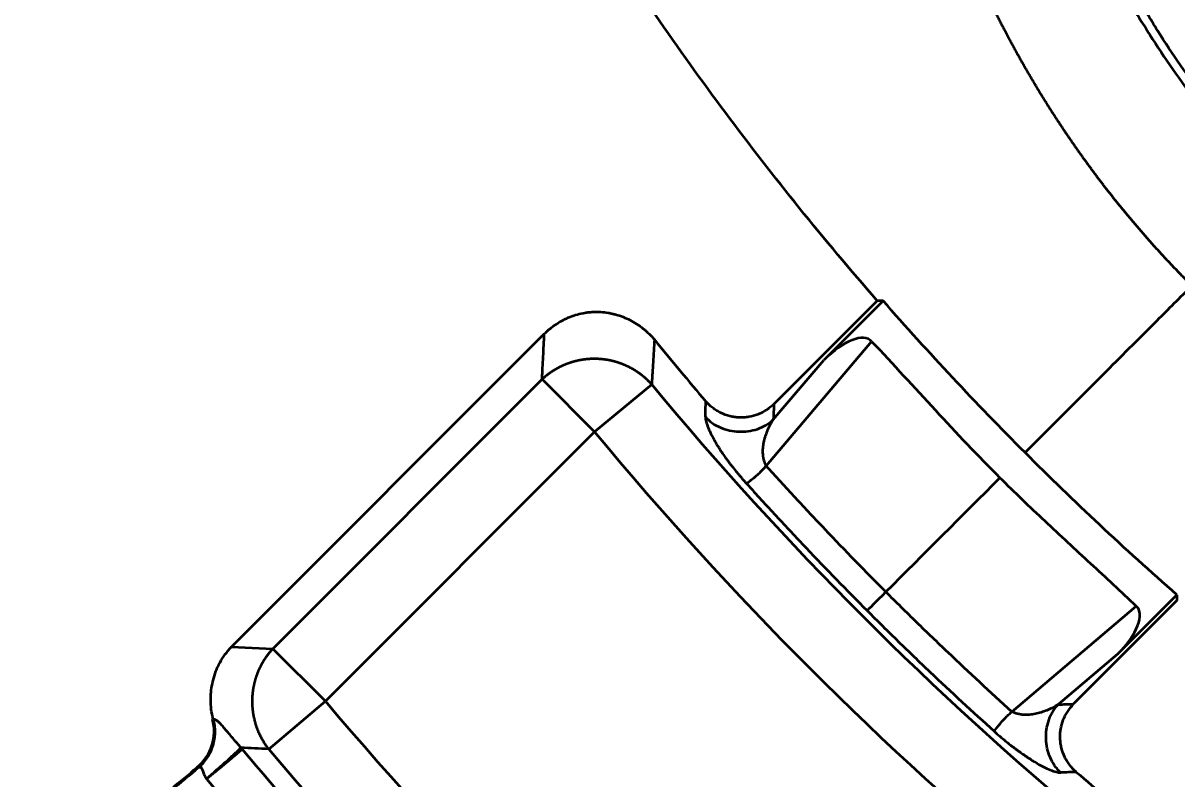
# Model space of a CAD drawing. Header units: millimetres. Extents: x -742 to 742, y -525 to 525.
# Drawn here: x -411.33 to -362.33, y 40.48 to 72.56 of the extents above; entities that cross this region are included whole.
import ezdxf

# ---------------------------------------------------------------- set-up
doc = ezdxf.new("R2010")
doc.units = ezdxf.units.MM
doc.layers.get('0').update_dxf_attribs({"lineweight": 18})
doc.layers.add('尺寸线层', color=3, linetype='Continuous', lineweight=18)
doc.layers.add('粗实线层', color=7, linetype='Continuous', lineweight=35)
doc.styles.add('标准', font='', dxfattribs={"width": 0.667})
doc.styles.get('标准').set_extended_font_data('宋体')
doc.dimstyles.new('标准', dxfattribs={"dimscale": 3, "dimtxt": 3.5, "dimasz": 4, "dimexe": 2, "dimexo": 0, "dimtad": 1, "dimdsep": 46, "dimtxsty": '标准', "dimblk": '_CAXARROW', "dimcen": 0, "dimdle": 6, "dimazin": 2, "dimtfac": 0.707107, "dimtdec": 3, "dimtmove": 2, "dimatfit": 3, "dimfxl": 1, "dimfrac": 2, "dimtolj": 1, "dimarcsym": 1})

# ---------------------------------------------------------------- blocks, each defined once
blk = doc.blocks.new('*X10')
at = {"layer": '尺寸线层', "color": 0, "lineweight": 18}
blk.add_line((-474.916, -11.807), (-474.916, -103.314), dxfattribs=at)
at = {"layer": '尺寸线层', "color": 0, "lineweight": 18, "insert": (-481.954, -93.015), "char_height": 10.5, "width": 41.19614, "attachment_point": 5, "rotation": 90, "line_spacing_factor": 1.15057, "style": '标准'}
blk.add_mtext('\\T1.1;-200', dxfattribs=at)
blk = doc.blocks.new('_CAXARROW')
blk.add_hatch(color=0).paths.add_polyline_path([(0, 0), (-1, 0.125), (-1, -0.125)], flags=0)

msp = doc.modelspace()

# ---------------------------------------------------------------- linework, layer by layer
at = {"layer": '粗实线层'}
for p, q in [((-379.448, 56.388), (-375.062, 60.774)), ((-374.813, 60.773), (-377.334, 58.252)), ((-402.48, 46.083), (-389.197, 59.366)), ((-375.297, 59.043), (-379.776, 53.767)), ((-379.473, 55.732), (-377.334, 58.252)), ((-389.292, 57.437), (-400.723, 46.006)), ((-389.292, 57.437), (-387.063, 55.209)), ((-384.638, 57.22), (-387.063, 55.209)), ((-387.063, 55.209), (-398.495, 43.778)), ((-362.334, 48.046), (-366.72, 43.66)), ((-364.853, 45.777), (-362.334, 48.295)), ((-369.34, 43.331), (-364.062, 47.812)), ((-402.48, 46.083), (-400.723, 46.006)), ((-398.495, 43.778), (-400.723, 46.006)), ((-364.853, 45.777), (-367.376, 43.635)), ((-400.902, 41.744), (-398.495, 43.778)), ((-403.936, 40.975), (-403.862, 40.967))]:
    msp.add_line(p, q, dxfattribs=at)
for radius, start, end in [(141.233, 219.0975, 220.48247), (142.53, 219.66279, 230.3378), (145.681, 219.66279, 230.3378), (161.784, 220.19541, 229.80525), (165.8, 219.94724, 230.05195), (164.936, 220.19541, 229.80525), (141.233, 229.51809, 230.90309), (167.77, 219.94354, 230.05581)]:
    msp.add_arc((-274.916, 148.193), radius, start, end, dxfattribs=at)
for centre, major_axis, ratio, start_param, end_param in [((-376.881, 57.269), (1.541, 1.816), 0.419921, 6.223173, 7.661521), ((-365.836, 46.229), (1.816, 1.541), 0.419948, 4.905676, 6.342707), ((-405.279, 42.5), (2.046, -0.23), 0.971366, 5.531996, 6.658151)]:
    msp.add_ellipse(centre, major_axis=major_axis, ratio=ratio, start_param=start_param, end_param=end_param, dxfattribs=at)
for points, knots in [([(-375.062, 60.774), (-376.188, 62.064), (-378.387, 64.683), (-381.522, 68.726), (-384.497, 72.881), (-387.311, 77.149), (-389.079, 80.07), (-390.365, 82.289), (-390.787, 83.033), (-391.617, 84.532), (-392.024, 85.285), (-393.225, 87.554), (-394.766, 90.61), (-396.188, 93.723), (-396.87, 95.295)], [0, 0, 0, 0, 5.124264, 10.248529, 15.372793, 20.497057, 25.621322, 25.621322, 28.183454, 28.183454, 30.745586, 30.745586, 35.869851, 40.994115, 40.994115, 40.994115, 40.994115]), ([(-339.38, 89.675), (-339.6, 89.858), (-339.822, 90.036), (-340.27, 90.386), (-340.497, 90.558), (-340.953, 90.897), (-341.183, 91.063), (-341.646, 91.39), (-341.88, 91.551), (-342.587, 92.023), (-343.067, 92.325), (-343.798, 92.76), (-344.044, 92.902), (-344.539, 93.179), (-344.789, 93.314), (-345.168, 93.511), (-345.295, 93.576), (-345.55, 93.703), (-345.678, 93.765), (-346.065, 93.948), (-346.324, 94.064), (-346.846, 94.284), (-347.108, 94.387), (-347.638, 94.58), (-348.171, 94.759), (-348.712, 94.911), (-349.257, 95.049), (-349.531, 95.112), (-350.084, 95.222), (-350.363, 95.269), (-350.713, 95.319), (-350.784, 95.329), (-350.924, 95.347), (-350.995, 95.356), (-351.206, 95.38), (-351.347, 95.394), (-352.049, 95.456), (-352.609, 95.476), (-353.444, 95.466), (-353.722, 95.456), (-354.277, 95.424), (-354.553, 95.402), (-355.105, 95.344), (-355.38, 95.309), (-355.792, 95.245), (-355.929, 95.222), (-356.134, 95.185), (-356.203, 95.172), (-356.339, 95.145), (-356.408, 95.131), (-356.748, 95.059), (-357.016, 94.994), (-357.547, 94.85), (-357.808, 94.771), (-358.324, 94.596), (-358.578, 94.5), (-359.078, 94.293), (-359.324, 94.181), (-359.686, 94), (-359.806, 93.937), (-359.984, 93.839), (-360.043, 93.805), (-360.16, 93.738), (-360.218, 93.703), (-360.506, 93.529), (-360.728, 93.382), (-361.157, 93.07), (-361.364, 92.906), (-361.76, 92.559), (-361.949, 92.376), (-362.221, 92.088), (-362.309, 91.99), (-362.417, 91.865), (-362.438, 91.839), (-362.481, 91.789), (-362.544, 91.712), (-362.605, 91.635), (-362.807, 91.375), (-362.957, 91.161), (-363.236, 90.721), (-363.364, 90.495), (-363.598, 90.03), (-363.704, 89.791), (-363.848, 89.424), (-363.893, 89.3), (-363.978, 89.049), (-364.017, 88.923), (-364.128, 88.543), (-364.191, 88.288), (-364.298, 87.773), (-364.342, 87.513), (-364.411, 86.99), (-364.437, 86.726), (-364.47, 86.195), (-364.478, 85.927), (-364.477, 85.59), (-364.477, 85.523), (-364.474, 85.387), (-364.473, 85.32), (-364.467, 85.117), (-364.461, 84.982), (-364.438, 84.578), (-364.416, 84.309), (-364.359, 83.772), (-364.325, 83.505), (-364.245, 82.97), (-364.2, 82.704), (-364.1, 82.171), (-364.045, 81.905), (-363.925, 81.375), (-363.86, 81.11), (-363.722, 80.581), (-363.648, 80.317), (-363.492, 79.79), (-363.409, 79.526), (-363.28, 79.132), (-363.235, 79.001), (-363.145, 78.739), (-363.099, 78.608), (-362.865, 77.956), (-362.665, 77.439), (-362.34, 76.671), (-362.227, 76.416), (-361.995, 75.909), (-361.875, 75.657), (-361.69, 75.28), (-361.627, 75.154), (-361.499, 74.904), (-361.435, 74.779), (-361.238, 74.407), (-361.104, 74.16), (-360.693, 73.427), (-360.406, 72.946), (-359.957, 72.237), (-359.804, 72.002), (-359.493, 71.537), (-359.333, 71.307), (-359.009, 70.85), (-358.844, 70.623), (-358.508, 70.173), (-358.337, 69.95), (-358.078, 69.618), (-357.991, 69.507), (-357.815, 69.287), (-357.727, 69.177), (-357.462, 68.849), (-357.283, 68.631), (-356.919, 68.2), (-356.733, 67.986), (-356.352, 67.565), (-356.156, 67.358), (-355.954, 67.155)], [0, 0, 0, 0, 0.828197, 0.828197, 1.656395, 1.656395, 2.484592, 2.484592, 3.31279, 3.31279, 4.969185, 4.969185, 5.797382, 5.797382, 6.62558, 6.62558, 7.039679, 7.039679, 7.453777, 7.453777, 8.281975, 8.281975, 9.110172, 9.110172, 9.93837, 10.766567, 10.766567, 11.594765, 11.594765, 12.422962, 12.422962, 12.630012, 12.630012, 12.837061, 12.837061, 13.25116, 13.25116, 14.907555, 14.907555, 15.735752, 15.735752, 16.56395, 16.56395, 17.392147, 17.392147, 17.806246, 17.806246, 18.013295, 18.013295, 18.220345, 18.220345, 19.048542, 19.048542, 19.87674, 19.87674, 20.704937, 20.704937, 21.533134, 21.533134, 21.947233, 21.947233, 22.154283, 22.154283, 22.361332, 22.361332, 23.189529, 23.189529, 24.017727, 24.017727, 24.845924, 24.845924, 25.260023, 25.260023, 25.363548, 25.363548, 25.467073, 25.674122, 25.674122, 26.502319, 26.502319, 27.330517, 27.330517, 28.158714, 28.158714, 28.572813, 28.572813, 28.986912, 28.986912, 29.815109, 29.815109, 30.643307, 30.643307, 31.471504, 31.471504, 32.299702, 32.299702, 32.506751, 32.506751, 32.7138, 32.7138, 33.127899, 33.127899, 33.956097, 33.956097, 34.784294, 34.784294, 35.612492, 35.612492, 36.440689, 36.440689, 37.268887, 37.268887, 38.097084, 38.097084, 38.925282, 38.925282, 39.33938, 39.33938, 39.753479, 39.753479, 41.409874, 41.409874, 42.238071, 42.238071, 43.066269, 43.066269, 43.480368, 43.480368, 43.894466, 43.894466, 44.722664, 44.722664, 46.379059, 46.379059, 47.207256, 47.207256, 48.035454, 48.035454, 48.863651, 48.863651, 49.691849, 49.691849, 50.105948, 50.105948, 50.520046, 50.520046, 51.348244, 51.348244, 52.176441, 52.176441, 53.004639, 53.004639, 53.004639, 53.004639]), ([(-361.699, 61.41), (-361.719, 61.43), (-361.759, 61.47), (-361.819, 61.531), (-361.879, 61.591), (-361.939, 61.652), (-361.999, 61.712), (-362.059, 61.773), (-362.119, 61.834), (-362.179, 61.896), (-362.238, 61.957), (-362.298, 62.019), (-362.357, 62.08), (-362.417, 62.142), (-362.476, 62.204), (-362.535, 62.267), (-362.594, 62.329), (-362.653, 62.392), (-362.712, 62.454), (-362.771, 62.517), (-362.83, 62.58), (-362.889, 62.643), (-362.947, 62.707), (-363.006, 62.77), (-363.064, 62.834), (-363.122, 62.898), (-363.181, 62.962), (-363.239, 63.026), (-363.297, 63.09), (-363.355, 63.155), (-363.413, 63.22), (-363.47, 63.284), (-363.528, 63.349), (-363.586, 63.415), (-363.643, 63.48), (-363.7, 63.545), (-363.758, 63.611), (-363.815, 63.677), (-363.872, 63.743), (-363.929, 63.809), (-363.986, 63.875), (-364.043, 63.942), (-364.099, 64.008), (-364.156, 64.075), (-364.213, 64.142), (-364.269, 64.209), (-364.325, 64.276), (-364.382, 64.343), (-364.438, 64.411), (-364.494, 64.479), (-364.55, 64.547), (-364.606, 64.615), (-364.661, 64.683), (-364.717, 64.751), (-364.772, 64.82), (-364.828, 64.888), (-364.883, 64.957), (-364.939, 65.026), (-364.994, 65.095), (-365.049, 65.165), (-365.104, 65.234), (-365.158, 65.304), (-365.213, 65.373), (-365.268, 65.443), (-365.322, 65.513), (-365.377, 65.584), (-365.431, 65.654), (-365.485, 65.725), (-365.539, 65.795), (-365.593, 65.866), (-365.647, 65.937), (-365.701, 66.009), (-365.755, 66.08), (-365.808, 66.151), (-365.862, 66.223), (-365.915, 66.295), (-365.968, 66.367), (-366.021, 66.439), (-366.074, 66.511), (-366.127, 66.584), (-366.18, 66.656), (-366.233, 66.729), (-366.285, 66.802), (-366.338, 66.875), (-366.39, 66.948), (-366.442, 67.022), (-366.495, 67.095), (-366.547, 67.169), (-366.598, 67.243), (-366.65, 67.317), (-366.702, 67.391), (-366.754, 67.465), (-366.805, 67.54), (-366.856, 67.615), (-366.907, 67.689), (-366.959, 67.764), (-367.01, 67.839), (-367.06, 67.915), (-367.111, 67.99), (-367.162, 68.066), (-367.212, 68.142), (-367.263, 68.217), (-367.313, 68.293), (-367.363, 68.37), (-367.413, 68.446), (-367.463, 68.522), (-367.513, 68.599), (-367.563, 68.676), (-367.612, 68.753), (-367.662, 68.83), (-367.711, 68.907), (-367.76, 68.985), (-367.809, 69.062), (-367.858, 69.14), (-367.907, 69.218), (-367.955, 69.296), (-368.004, 69.374), (-368.052, 69.453), (-368.101, 69.531), (-368.149, 69.61), (-368.197, 69.689), (-368.245, 69.768), (-368.293, 69.847), (-368.34, 69.926), (-368.388, 70.006), (-368.435, 70.085), (-368.482, 70.165), (-368.53, 70.245), (-368.577, 70.325), (-368.623, 70.405), (-368.67, 70.485), (-368.717, 70.566), (-368.763, 70.647), (-368.81, 70.727), (-368.856, 70.808), (-368.902, 70.89), (-368.948, 70.971), (-368.994, 71.052), (-369.039, 71.134), (-369.085, 71.216), (-369.13, 71.297), (-369.175, 71.379), (-369.221, 71.462), (-369.266, 71.544), (-369.31, 71.627), (-369.355, 71.709), (-369.4, 71.792), (-369.444, 71.875), (-369.488, 71.958), (-369.532, 72.041), (-369.576, 72.125), (-369.62, 72.208), (-369.664, 72.292), (-369.708, 72.376), (-369.751, 72.46), (-369.794, 72.544), (-369.837, 72.628), (-369.88, 72.713), (-369.923, 72.797), (-369.966, 72.882), (-370.008, 72.967), (-370.051, 73.052), (-370.093, 73.137), (-370.135, 73.223), (-370.177, 73.308), (-370.219, 73.394), (-370.26, 73.48), (-370.302, 73.566), (-370.343, 73.652), (-370.384, 73.738), (-370.425, 73.825), (-370.466, 73.911), (-370.507, 73.998), (-370.548, 74.085), (-370.588, 74.172), (-370.628, 74.259), (-370.668, 74.346), (-370.708, 74.434), (-370.748, 74.521), (-370.788, 74.609), (-370.827, 74.697), (-370.866, 74.785), (-370.905, 74.873), (-370.944, 74.962), (-370.983, 75.05), (-371.022, 75.139), (-371.06, 75.228), (-371.099, 75.317), (-371.137, 75.406), (-371.175, 75.495), (-371.213, 75.585), (-371.25, 75.674), (-371.288, 75.764), (-371.325, 75.854), (-371.362, 75.944), (-371.399, 76.034), (-371.436, 76.124), (-371.473, 76.215), (-371.509, 76.305), (-371.546, 76.396), (-371.582, 76.487), (-371.606, 76.548), (-371.618, 76.578)], [0, 0, 0, 0, 0.083591, 0.167236, 0.250938, 0.334695, 0.418509, 0.50238, 0.586308, 0.670293, 0.754336, 0.838438, 0.922598, 1.006818, 1.091096, 1.175435, 1.259834, 1.344293, 1.428814, 1.513395, 1.598039, 1.682744, 1.767512, 1.852342, 1.937236, 2.022193, 2.107214, 2.192299, 2.277449, 2.362664, 2.447944, 2.53329, 2.618701, 2.704179, 2.789724, 2.875336, 2.961015, 3.046763, 3.132578, 3.218461, 3.304414, 3.390436, 3.476527, 3.562688, 3.648919, 3.735221, 3.821593, 3.908037, 3.994552, 4.081139, 4.167799, 4.254531, 4.341335, 4.428213, 4.515165, 4.60219, 4.68929, 4.776464, 4.863713, 4.951037, 5.038436, 5.125912, 5.213463, 5.301091, 5.388796, 5.476577, 5.564437, 5.652373, 5.740388, 5.828481, 5.916653, 6.004904, 6.093234, 6.181644, 6.270133, 6.358703, 6.447353, 6.536084, 6.624896, 6.713789, 6.802764, 6.891821, 6.980961, 7.070183, 7.159487, 7.248875, 7.338347, 7.427902, 7.517541, 7.607265, 7.697073, 7.786966, 7.876944, 7.967008, 8.057157, 8.147392, 8.237714, 8.328122, 8.418618, 8.5092, 8.59987, 8.690627, 8.781473, 8.872407, 8.963429, 9.05454, 9.14574, 9.237029, 9.328408, 9.419877, 9.511436, 9.603086, 9.694826, 9.786657, 9.878579, 9.970593, 10.062698, 10.154896, 10.247185, 10.339567, 10.432042, 10.52461, 10.61727, 10.710025, 10.802873, 10.895815, 10.988851, 11.081982, 11.175207, 11.268528, 11.361943, 11.455454, 11.549061, 11.642763, 11.736562, 11.830457, 11.924448, 12.018537, 12.112722, 12.207004, 12.301385, 12.395862, 12.490438, 12.585112, 12.679884, 12.774755, 12.869725, 12.964794, 13.059962, 13.155229, 13.250596, 13.346063, 13.44163, 13.537298, 13.633066, 13.728935, 13.824904, 13.920975, 14.017147, 14.113421, 14.209796, 14.306274, 14.402853, 14.499535, 14.596319, 14.693206, 14.790196, 14.887289, 14.984486, 15.081785, 15.179189, 15.276696, 15.374307, 15.472023, 15.569843, 15.667767, 15.765797, 15.863931, 15.96217, 16.060515, 16.158965, 16.25752, 16.356181, 16.454949, 16.553822, 16.652802, 16.751888, 16.85108, 16.95038, 17.049786, 17.1493, 17.24892, 17.348648, 17.448484, 17.548427, 17.648478, 17.748637, 17.848904, 17.94928, 18.049763, 18.150356, 18.251057, 18.251057, 18.251057, 18.251057]), ([(-366.01, 76.67), (-365.762, 76.141), (-365.244, 75.093), (-364.542, 73.81), (-363.949, 72.802), (-363.333, 71.805), (-362.523, 70.583), (-361.484, 69.155), (-360.564, 68.001), (-359.794, 67.099), (-359.2, 66.434), (-358.692, 65.889), (-358.328, 65.513), (-358.118, 65.3), (-358.013, 65.193), (-357.96, 65.14)], [0, 0, 0, 0, 1.766642, 3.533283, 4.416604, 5.299925, 7.066566, 8.833208, 10.59985, 11.48317, 12.366491, 13.249812, 13.691472, 13.912303, 14.133133, 14.133133, 14.133133, 14.133133]), ([(-357.699, 65.41), (-357.753, 65.464), (-357.86, 65.572), (-358.073, 65.788), (-358.439, 66.166), (-358.946, 66.706), (-359.531, 67.358), (-360.282, 68.236), (-361.174, 69.356), (-362.187, 70.756), (-363, 71.986), (-363.619, 72.982), (-364.212, 73.978), (-364.894, 75.207), (-365.406, 76.239), (-365.662, 76.782)], [0, 0, 0, 0, 0.217999, 0.435999, 0.871997, 1.743995, 2.615992, 3.487989, 5.231984, 6.975979, 8.719974, 9.591971, 10.463968, 12.207963, 13.951958, 13.951958, 13.951958, 13.951958]), ([(-361.699, 61.41), (-362.217, 60.892), (-363.139, 59.97), (-364.384, 58.725), (-365.845, 57.264), (-367.522, 55.587), (-368.42, 54.688), (-368.782, 54.327)], [0, 0, 0, 0, 1.526637, 2.847182, 4.167726, 6.808815, 10.01704, 10.01704, 10.01704, 10.01704]), ([(-389.197, 59.366), (-389.118, 59.444), (-389.036, 59.517), (-388.865, 59.656), (-388.777, 59.721), (-388.595, 59.843), (-388.501, 59.9), (-388.379, 59.964), (-388.355, 59.977), (-388.305, 60.002), (-388.28, 60.014), (-388.205, 60.049), (-388.154, 60.071), (-388.001, 60.132), (-387.897, 60.166), (-387.687, 60.224), (-387.58, 60.247), (-387.417, 60.273), (-387.335, 60.283), (-387.253, 60.291), (-387.197, 60.295), (-387.17, 60.297), (-387.031, 60.303), (-386.921, 60.302), (-386.702, 60.29), (-386.593, 60.278), (-386.431, 60.251), (-386.349, 60.235), (-386.268, 60.216), (-386.215, 60.203), (-386.188, 60.196), (-386.054, 60.159), (-385.95, 60.124), (-385.746, 60.044), (-385.646, 59.999), (-385.451, 59.897), (-385.356, 59.842), (-385.171, 59.72), (-385.081, 59.655), (-384.91, 59.517), (-384.828, 59.444), (-384.671, 59.29), (-384.595, 59.21), (-384.523, 59.125)], [0, 0, 0, 0, 0.330076, 0.330076, 0.660152, 0.660152, 0.990228, 0.990228, 1.072747, 1.072747, 1.155266, 1.155266, 1.320304, 1.320304, 1.65038, 1.65038, 1.980456, 1.980456, 2.145494, 2.228013, 2.228013, 2.310532, 2.310532, 2.640608, 2.640608, 2.970684, 2.970684, 3.135722, 3.218241, 3.218241, 3.30076, 3.30076, 3.630836, 3.630836, 3.960912, 3.960912, 4.290988, 4.290988, 4.621064, 4.621064, 4.95114, 4.95114, 5.281216, 5.281216, 5.281216, 5.281216]), ([(-389.292, 57.437), (-389.29, 57.477), (-389.286, 57.558), (-389.278, 57.718), (-389.264, 58), (-389.245, 58.402), (-389.221, 58.884), (-389.205, 59.206), (-389.197, 59.366)], [0, 0, 0, 0, 0.120709, 0.241418, 0.482835, 0.96567, 1.448505, 1.93134, 1.93134, 1.93134, 1.93134]), ([(-384.523, 59.125), (-384.533, 58.966), (-384.553, 58.648), (-384.582, 58.172), (-384.605, 57.775), (-384.621, 57.498), (-384.631, 57.339), (-384.635, 57.26), (-384.638, 57.22)], [0, 0, 0, 0, 0.477079, 0.954158, 1.431237, 1.669777, 1.789047, 1.908316, 1.908316, 1.908316, 1.908316]), ([(-375.297, 59.043), (-374.384, 58.083), (-373.492, 57.105), (-371.693, 55.16), (-370.788, 54.194), (-369.849, 53.26)], [0, 0, 0, 0, 3.972906, 3.972906, 7.945812, 7.945812, 7.945812, 7.945812]), ([(-384.638, 57.22), (-384.644, 57.227), (-384.657, 57.242), (-384.676, 57.263), (-384.695, 57.284), (-384.715, 57.304), (-384.735, 57.325), (-384.754, 57.345), (-384.775, 57.365), (-384.795, 57.385), (-384.815, 57.405), (-384.836, 57.424), (-384.857, 57.444), (-384.878, 57.463), (-384.899, 57.482), (-384.92, 57.501), (-384.942, 57.519), (-384.963, 57.538), (-384.985, 57.556), (-385.007, 57.574), (-385.029, 57.592), (-385.051, 57.609), (-385.074, 57.627), (-385.096, 57.644), (-385.119, 57.661), (-385.142, 57.678), (-385.164, 57.694), (-385.188, 57.711), (-385.211, 57.727), (-385.234, 57.743), (-385.258, 57.758), (-385.281, 57.774), (-385.305, 57.789), (-385.329, 57.804), (-385.353, 57.819), (-385.377, 57.834), (-385.401, 57.849), (-385.425, 57.863), (-385.45, 57.877), (-385.475, 57.891), (-385.499, 57.904), (-385.524, 57.918), (-385.549, 57.931), (-385.574, 57.944), (-385.599, 57.957), (-385.624, 57.969), (-385.65, 57.981), (-385.675, 57.993), (-385.701, 58.005), (-385.726, 58.017), (-385.752, 58.028), (-385.778, 58.039), (-385.804, 58.05), (-385.83, 58.061), (-385.856, 58.072), (-385.882, 58.082), (-385.908, 58.092), (-385.934, 58.102), (-385.961, 58.111), (-385.987, 58.121), (-386.014, 58.13), (-386.04, 58.139), (-386.067, 58.148), (-386.094, 58.156), (-386.121, 58.164), (-386.148, 58.172), (-386.175, 58.18), (-386.202, 58.187), (-386.229, 58.195), (-386.256, 58.202), (-386.283, 58.209), (-386.31, 58.215), (-386.338, 58.222), (-386.365, 58.228), (-386.392, 58.234), (-386.42, 58.239), (-386.447, 58.245), (-386.475, 58.25), (-386.502, 58.255), (-386.53, 58.26), (-386.558, 58.264), (-386.585, 58.268), (-386.613, 58.272), (-386.641, 58.276), (-386.668, 58.28), (-386.696, 58.283), (-386.724, 58.286), (-386.752, 58.289), (-386.78, 58.292), (-386.808, 58.294), (-386.836, 58.296), (-386.864, 58.298), (-386.891, 58.3), (-386.919, 58.301), (-386.947, 58.302), (-386.975, 58.303), (-387.003, 58.304), (-387.031, 58.304), (-387.059, 58.305), (-387.087, 58.305), (-387.115, 58.304), (-387.143, 58.304), (-387.171, 58.303), (-387.199, 58.302), (-387.227, 58.301), (-387.255, 58.3), (-387.283, 58.298), (-387.311, 58.296), (-387.339, 58.294), (-387.367, 58.292), (-387.395, 58.289), (-387.423, 58.286), (-387.451, 58.283), (-387.478, 58.28), (-387.506, 58.276), (-387.534, 58.272), (-387.562, 58.268), (-387.589, 58.264), (-387.617, 58.259), (-387.645, 58.255), (-387.672, 58.25), (-387.7, 58.244), (-387.727, 58.239), (-387.755, 58.233), (-387.782, 58.227), (-387.81, 58.221), (-387.837, 58.215), (-387.864, 58.208), (-387.892, 58.201), (-387.919, 58.194), (-387.946, 58.187), (-387.973, 58.179), (-388, 58.172), (-388.027, 58.164), (-388.054, 58.155), (-388.081, 58.147), (-388.107, 58.138), (-388.134, 58.129), (-388.161, 58.12), (-388.187, 58.11), (-388.213, 58.101), (-388.24, 58.091), (-388.266, 58.081), (-388.292, 58.07), (-388.318, 58.06), (-388.344, 58.049), (-388.37, 58.038), (-388.396, 58.027), (-388.422, 58.015), (-388.448, 58.004), (-388.473, 57.992), (-388.499, 57.979), (-388.524, 57.967), (-388.549, 57.954), (-388.575, 57.942), (-388.6, 57.929), (-388.625, 57.915), (-388.649, 57.902), (-388.674, 57.888), (-388.699, 57.874), (-388.723, 57.86), (-388.748, 57.846), (-388.772, 57.831), (-388.796, 57.816), (-388.82, 57.801), (-388.844, 57.786), (-388.868, 57.771), (-388.891, 57.755), (-388.915, 57.739), (-388.938, 57.723), (-388.961, 57.707), (-388.984, 57.69), (-389.007, 57.673), (-389.03, 57.656), (-389.053, 57.639), (-389.075, 57.622), (-389.098, 57.604), (-389.12, 57.587), (-389.142, 57.569), (-389.164, 57.55), (-389.186, 57.532), (-389.207, 57.513), (-389.229, 57.495), (-389.25, 57.476), (-389.271, 57.457), (-389.285, 57.444), (-389.292, 57.437)], [0, 0, 0, 0, 0.028866, 0.057711, 0.086536, 0.11534, 0.144125, 0.172889, 0.201633, 0.230357, 0.259062, 0.287748, 0.316413, 0.34506, 0.373688, 0.402297, 0.430887, 0.459459, 0.488012, 0.516548, 0.545065, 0.573564, 0.602046, 0.63051, 0.658957, 0.687387, 0.7158, 0.744196, 0.772576, 0.80094, 0.829287, 0.857619, 0.885935, 0.914235, 0.94252, 0.97079, 0.999045, 1.027286, 1.055512, 1.083724, 1.111922, 1.140106, 1.168277, 1.196434, 1.224579, 1.25271, 1.280829, 1.308935, 1.33703, 1.365112, 1.393183, 1.421243, 1.449291, 1.477329, 1.505355, 1.533372, 1.561378, 1.589374, 1.61736, 1.645338, 1.673305, 1.701265, 1.729215, 1.757157, 1.785091, 1.813017, 1.840935, 1.868846, 1.89675, 1.924647, 1.952538, 1.980422, 2.0083, 2.036173, 2.06404, 2.091902, 2.119759, 2.147611, 2.175459, 2.203302, 2.231142, 2.258978, 2.286811, 2.314641, 2.342468, 2.370293, 2.398115, 2.425936, 2.453755, 2.481572, 2.509389, 2.537204, 2.565019, 2.592834, 2.620649, 2.648463, 2.676279, 2.704095, 2.731913, 2.759732, 2.787552, 2.815375, 2.843199, 2.871027, 2.898856, 2.926689, 2.954526, 2.982366, 3.010209, 3.038057, 3.065909, 3.093766, 3.121628, 3.149495, 3.177368, 3.205246, 3.233131, 3.261021, 3.288918, 3.316822, 3.344734, 3.372652, 3.400578, 3.428512, 3.456454, 3.484405, 3.512364, 3.540332, 3.568309, 3.596296, 3.624292, 3.652298, 3.680315, 3.708341, 3.736379, 3.764427, 3.792487, 3.820558, 3.848641, 3.876735, 3.904842, 3.932961, 3.961092, 3.989237, 4.017394, 4.045565, 4.07375, 4.101948, 4.13016, 4.158386, 4.186627, 4.214882, 4.243152, 4.271438, 4.299738, 4.328054, 4.356386, 4.384734, 4.413097, 4.441477, 4.469874, 4.498287, 4.526717, 4.555164, 4.583629, 4.612111, 4.64061, 4.669128, 4.697663, 4.726217, 4.754789, 4.783379, 4.811988, 4.840616, 4.869263, 4.897929, 4.926615, 4.95532, 4.984045, 5.012789, 5.041553, 5.070338, 5.099143, 5.127968, 5.156813, 5.185679, 5.185679, 5.185679, 5.185679]), ([(-379.448, 56.388), (-379.546, 56.293), (-379.651, 56.209), (-379.82, 56.098), (-379.878, 56.064), (-379.953, 56.024), (-379.968, 56.017), (-379.999, 56.002), (-380.014, 55.994), (-380.061, 55.973), (-380.092, 55.96), (-380.249, 55.898), (-380.379, 55.863), (-380.545, 55.836), (-380.579, 55.831), (-380.646, 55.824), (-380.68, 55.821), (-380.782, 55.815), (-380.917, 55.813), (-381.051, 55.825), (-381.185, 55.844), (-381.252, 55.856), (-381.451, 55.905), (-381.641, 55.973), (-381.817, 56.071), (-381.904, 56.125), (-381.932, 56.144), (-381.988, 56.183), (-382.015, 56.203), (-382.149, 56.307), (-382.248, 56.4), (-382.338, 56.502)], [0, 0, 0, 0, 0.4056, 0.4056, 0.6084, 0.6084, 0.659101, 0.659101, 0.709801, 0.709801, 0.811201, 0.811201, 1.216801, 1.216801, 1.318201, 1.318201, 1.419601, 1.419601, 1.622401, 1.825201, 1.825201, 2.028002, 2.028002, 2.433602, 2.636402, 2.636402, 2.737802, 2.737802, 2.839202, 2.839202, 3.244802, 3.244802, 3.244802, 3.244802]), ([(-382.359, 55.841), (-382.359, 55.826), (-382.356, 55.796), (-382.347, 55.731), (-382.32, 55.604), (-382.248, 55.389), (-382.131, 55.133), (-382.012, 54.908), (-381.909, 54.729), (-381.793, 54.54), (-381.663, 54.342), (-381.544, 54.171), (-381.443, 54.03), (-381.363, 53.923), (-381.281, 53.815), (-381.166, 53.668), (-381.045, 53.518), (-380.917, 53.365), (-380.817, 53.249), (-380.715, 53.131), (-380.644, 53.053), (-380.608, 53.013)], [0, 0, 0, 0, 0.105173, 0.210345, 0.42069, 0.84138, 1.26207, 1.472415, 1.68276, 1.893105, 2.103451, 2.313796, 2.418968, 2.524141, 2.629313, 2.734486, 2.944831, 3.050003, 3.155176, 3.260348, 3.365521, 3.365521, 3.365521, 3.365521]), ([(-379.776, 53.767), (-379.789, 53.793), (-379.812, 53.843), (-379.841, 53.916), (-379.864, 53.988), (-379.888, 54.083), (-379.902, 54.175), (-379.91, 54.264), (-379.913, 54.33), (-379.913, 54.394), (-379.911, 54.478), (-379.902, 54.581), (-379.884, 54.702), (-379.859, 54.823), (-379.828, 54.945), (-379.778, 55.107), (-379.702, 55.307), (-379.612, 55.496), (-379.544, 55.618), (-379.504, 55.684), (-379.483, 55.716), (-379.473, 55.732)], [0, 0, 0, 0, 0.064795, 0.129589, 0.194384, 0.259179, 0.388768, 0.453563, 0.518358, 0.583152, 0.647947, 0.777537, 0.907126, 1.036715, 1.166305, 1.295894, 1.555073, 1.814252, 1.943841, 2.008636, 2.073431, 2.073431, 2.073431, 2.073431]), ([(-380.608, 53.013), (-380.603, 53.018), (-380.591, 53.028), (-380.557, 53.055), (-380.477, 53.115), (-380.344, 53.217), (-380.184, 53.352), (-380.075, 53.451), (-379.985, 53.54), (-379.928, 53.599), (-379.881, 53.649), (-379.846, 53.687), (-379.817, 53.72), (-379.797, 53.744), (-379.785, 53.757), (-379.779, 53.764), (-379.776, 53.767)], [0, 0, 0, 0, 0.070349, 0.140697, 0.281394, 0.562788, 0.703485, 0.844182, 0.914531, 0.984879, 1.020054, 1.055228, 1.090402, 1.107989, 1.116783, 1.125577, 1.125577, 1.125577, 1.125577]), ([(-374.693, 48.415), (-375.559, 49.28), (-376.849, 50.607), (-378.536, 52.408), (-379.366, 53.314), (-379.776, 53.767)], [0, 0, 0, 0, 3.690959, 5.536439, 7.381918, 7.381918, 7.381918, 7.381918]), ([(-380.608, 53.013), (-380.193, 52.553), (-379.357, 51.638), (-377.662, 49.828), (-376.365, 48.497), (-375.488, 47.62)], [0, 0, 0, 0, 1.859225, 3.71845, 7.436901, 7.436901, 7.436901, 7.436901]), ([(-369.34, 43.331), (-370.253, 44.157), (-371.607, 45.411), (-373.382, 47.116), (-374.258, 47.98), (-374.693, 48.415)], [0, 0, 0, 0, 3.691638, 5.537457, 7.383276, 7.383276, 7.383276, 7.383276]), ([(-375.488, 47.62), (-375.05, 47.182), (-374.168, 46.31), (-372.38, 44.591), (-371.015, 43.329), (-370.094, 42.499)], [0, 0, 0, 0, 1.859802, 3.719604, 7.439207, 7.439207, 7.439207, 7.439207]), ([(-403.262, 43.022), (-403.296, 43.156), (-403.321, 43.291), (-403.354, 43.563), (-403.362, 43.7), (-403.363, 43.905), (-403.361, 43.974), (-403.355, 44.077), (-403.352, 44.112), (-403.346, 44.181), (-403.342, 44.215), (-403.321, 44.387), (-403.297, 44.522), (-403.231, 44.787), (-403.191, 44.918), (-403.117, 45.11), (-403.09, 45.174), (-403.047, 45.268), (-403.032, 45.299), (-403.001, 45.361), (-402.985, 45.392), (-402.903, 45.543), (-402.829, 45.659), (-402.667, 45.879), (-402.578, 45.984), (-402.48, 46.083)], [0, 0, 0, 0, 0.412174, 0.412174, 0.824347, 0.824347, 1.030434, 1.030434, 1.133477, 1.133477, 1.236521, 1.236521, 1.648694, 1.648694, 2.060868, 2.060868, 2.266954, 2.266954, 2.369998, 2.369998, 2.473041, 2.473041, 2.885215, 2.885215, 3.297388, 3.297388, 3.297388, 3.297388]), ([(-400.723, 46.006), (-400.73, 45.999), (-400.743, 45.985), (-400.762, 45.964), (-400.781, 45.943), (-400.8, 45.922), (-400.819, 45.9), (-400.837, 45.879), (-400.855, 45.857), (-400.873, 45.835), (-400.891, 45.813), (-400.909, 45.791), (-400.926, 45.769), (-400.943, 45.747), (-400.96, 45.724), (-400.977, 45.702), (-400.994, 45.679), (-401.01, 45.656), (-401.026, 45.633), (-401.042, 45.61), (-401.058, 45.587), (-401.073, 45.564), (-401.088, 45.54), (-401.103, 45.517), (-401.118, 45.493), (-401.133, 45.469), (-401.147, 45.445), (-401.161, 45.421), (-401.175, 45.397), (-401.189, 45.373), (-401.202, 45.349), (-401.215, 45.325), (-401.228, 45.3), (-401.241, 45.276), (-401.254, 45.251), (-401.266, 45.227), (-401.278, 45.202), (-401.29, 45.177), (-401.302, 45.152), (-401.313, 45.127), (-401.325, 45.102), (-401.336, 45.077), (-401.347, 45.052), (-401.357, 45.027), (-401.367, 45.002), (-401.378, 44.976), (-401.388, 44.951), (-401.397, 44.926), (-401.407, 44.9), (-401.416, 44.874), (-401.425, 44.849), (-401.434, 44.823), (-401.442, 44.797), (-401.451, 44.772), (-401.459, 44.746), (-401.467, 44.72), (-401.474, 44.694), (-401.482, 44.668), (-401.489, 44.642), (-401.496, 44.616), (-401.503, 44.59), (-401.51, 44.564), (-401.516, 44.538), (-401.522, 44.512), (-401.528, 44.486), (-401.534, 44.46), (-401.539, 44.434), (-401.545, 44.407), (-401.55, 44.381), (-401.555, 44.355), (-401.559, 44.329), (-401.564, 44.302), (-401.568, 44.276), (-401.572, 44.25), (-401.576, 44.223), (-401.579, 44.197), (-401.582, 44.171), (-401.585, 44.145), (-401.588, 44.118), (-401.591, 44.092), (-401.594, 44.066), (-401.596, 44.039), (-401.598, 44.013), (-401.6, 43.987), (-401.601, 43.96), (-401.603, 43.934), (-401.605, 43.895), (-401.606, 43.843), (-401.607, 43.784), (-401.607, 43.732), (-401.606, 43.686), (-401.604, 43.64), (-401.602, 43.594), (-401.599, 43.548), (-401.596, 43.502), (-401.592, 43.456), (-401.587, 43.41), (-401.582, 43.364), (-401.576, 43.318), (-401.569, 43.272), (-401.562, 43.226), (-401.554, 43.18), (-401.545, 43.134), (-401.535, 43.088), (-401.525, 43.042), (-401.515, 42.996), (-401.503, 42.95), (-401.491, 42.905), (-401.478, 42.859), (-401.465, 42.814), (-401.45, 42.768), (-401.436, 42.723), (-401.42, 42.678), (-401.404, 42.633), (-401.387, 42.588), (-401.369, 42.544), (-401.351, 42.499), (-401.332, 42.455), (-401.312, 42.411), (-401.292, 42.367), (-401.27, 42.324), (-401.249, 42.28), (-401.226, 42.237), (-401.203, 42.194), (-401.179, 42.152), (-401.154, 42.109), (-401.129, 42.067), (-401.103, 42.026), (-401.076, 41.984), (-401.049, 41.943), (-401.021, 41.903), (-400.992, 41.862), (-400.963, 41.822), (-400.933, 41.783), (-400.912, 41.757), (-400.902, 41.744)], [0, 0, 0, 0, 0.028738, 0.05744, 0.086103, 0.11473, 0.143319, 0.171872, 0.200387, 0.228866, 0.257309, 0.285714, 0.314084, 0.342418, 0.370715, 0.398977, 0.427203, 0.455393, 0.483548, 0.511667, 0.539752, 0.567801, 0.595816, 0.623796, 0.651742, 0.679653, 0.70753, 0.735373, 0.763182, 0.790958, 0.8187, 0.846409, 0.874084, 0.901727, 0.929337, 0.956914, 0.984459, 1.011971, 1.039452, 1.0669, 1.094317, 1.121702, 1.149056, 1.176378, 1.20367, 1.230931, 1.258161, 1.285361, 1.312531, 1.33967, 1.36678, 1.39386, 1.420911, 1.447933, 1.474925, 1.501889, 1.528824, 1.55573, 1.582609, 1.609459, 1.636281, 1.663076, 1.689844, 1.716584, 1.743297, 1.769983, 1.796643, 1.823276, 1.849884, 1.876465, 1.90302, 1.92955, 1.956055, 1.982534, 2.008988, 2.035418, 2.061824, 2.088204, 2.114561, 2.140894, 2.167204, 2.19349, 2.219752, 2.245992, 2.272209, 2.298403, 2.324575, 2.388231, 2.454475, 2.500016, 2.545637, 2.59134, 2.637126, 2.682995, 2.728951, 2.774992, 2.821121, 2.867338, 2.913645, 2.960043, 3.006533, 3.053115, 3.099792, 3.146564, 3.193432, 3.240397, 3.287461, 3.334624, 3.381888, 3.429253, 3.47672, 3.524291, 3.571967, 3.619748, 3.667635, 3.71563, 3.763733, 3.811946, 3.860269, 3.908703, 3.957249, 4.005909, 4.054682, 4.10357, 4.152573, 4.201693, 4.25093, 4.300284, 4.349758, 4.399351, 4.449065, 4.498899, 4.548855, 4.598933, 4.649135, 4.649135, 4.649135, 4.649135]), ([(-367.376, 43.635), (-367.392, 43.625), (-367.424, 43.604), (-367.49, 43.564), (-367.612, 43.495), (-367.8, 43.406), (-368.041, 43.315), (-368.244, 43.257), (-368.405, 43.223), (-368.527, 43.205), (-368.63, 43.197), (-368.715, 43.194), (-368.779, 43.195), (-368.844, 43.198), (-368.933, 43.205), (-369.048, 43.224), (-369.191, 43.264), (-369.29, 43.306), (-369.34, 43.331)], [0, 0, 0, 0, 0.064781, 0.129563, 0.259126, 0.518252, 0.777377, 1.036503, 1.166066, 1.295629, 1.425192, 1.489973, 1.554755, 1.619536, 1.684318, 1.81388, 1.943443, 2.073006, 2.073006, 2.073006, 2.073006]), ([(-367.267, 40.748), (-367.316, 40.794), (-367.409, 40.889), (-367.571, 41.098), (-367.794, 41.506), (-367.908, 42.035), (-367.883, 42.572), (-367.805, 42.896), (-367.707, 43.143), (-367.616, 43.319), (-367.525, 43.457), (-367.453, 43.548), (-367.415, 43.592), (-367.393, 43.617), (-367.382, 43.629), (-367.376, 43.635)], [0, 0, 0, 0, 0.199041, 0.398082, 0.796163, 1.592326, 1.990408, 2.388489, 2.58753, 2.786571, 2.985612, 3.085132, 3.134892, 3.159772, 3.184652, 3.184652, 3.184652, 3.184652]), ([(-366.605, 40.769), (-366.708, 40.86), (-366.8, 40.958), (-366.924, 41.117), (-366.963, 41.173), (-367.008, 41.245), (-367.017, 41.259), (-367.034, 41.288), (-367.042, 41.303), (-367.067, 41.348), (-367.083, 41.378), (-367.157, 41.53), (-367.202, 41.656), (-367.243, 41.82), (-367.25, 41.853), (-367.263, 41.92), (-367.268, 41.953), (-367.282, 42.054), (-367.294, 42.189), (-367.293, 42.324), (-367.285, 42.459), (-367.278, 42.526), (-367.245, 42.728), (-367.192, 42.923), (-367.108, 43.107), (-367.061, 43.197), (-367.045, 43.227), (-367.01, 43.286), (-366.992, 43.315), (-366.899, 43.457), (-366.814, 43.562), (-366.72, 43.66)], [0, 0, 0, 0, 0.405597, 0.405597, 0.608396, 0.608396, 0.659096, 0.659096, 0.709795, 0.709795, 0.811195, 0.811195, 1.216792, 1.216792, 1.318192, 1.318192, 1.419591, 1.419591, 1.62239, 1.825188, 1.825188, 2.027987, 2.027987, 2.433584, 2.636383, 2.636383, 2.737783, 2.737783, 2.839182, 2.839182, 3.244779, 3.244779, 3.244779, 3.244779]), ([(-370.094, 42.499), (-370.066, 42.529), (-369.964, 42.673), (-369.726, 42.964), (-369.498, 43.192), (-369.395, 43.285), (-369.34, 43.331)], [0, 0, 0, 0, 0.422078, 0.844155, 0.984848, 1.125541, 1.125541, 1.125541, 1.125541]), ([(-403.862, 40.967), (-403.792, 41.028), (-403.727, 41.095), (-403.606, 41.236), (-403.55, 41.311), (-403.449, 41.468), (-403.404, 41.55), (-403.326, 41.72), (-403.293, 41.808), (-403.238, 41.988), (-403.217, 42.08), (-403.188, 42.265), (-403.179, 42.359), (-403.176, 42.546), (-403.18, 42.64), (-403.202, 42.827), (-403.219, 42.919), (-403.243, 43.01)], [0, 0, 0, 0, 0.280639, 0.280639, 0.561277, 0.561277, 0.841916, 0.841916, 1.122554, 1.122554, 1.403193, 1.403193, 1.683831, 1.683831, 1.96447, 1.96447, 2.245109, 2.245109, 2.245109, 2.245109]), ([(-402.083, 41.807), (-402.125, 41.853), (-402.205, 41.945), (-402.353, 42.117), (-402.514, 42.31), (-402.681, 42.512), (-402.825, 42.683), (-402.947, 42.818), (-403.054, 42.919), (-403.136, 42.975), (-403.197, 43.001), (-403.228, 43.008), (-403.243, 43.01)], [0, 0, 0, 0, 0.105482, 0.210964, 0.421928, 0.632892, 0.843856, 1.05482, 1.265783, 1.476747, 1.582229, 1.687711, 1.687711, 1.687711, 1.687711]), ([(-370.094, 42.499), (-370.014, 42.426), (-369.858, 42.288), (-369.631, 42.098), (-369.447, 41.951), (-369.303, 41.84), (-369.196, 41.759), (-369.089, 41.681), (-368.948, 41.579), (-368.774, 41.457), (-368.571, 41.322), (-368.312, 41.159), (-368.013, 40.989), (-367.708, 40.85), (-367.5, 40.783), (-367.376, 40.759), (-367.312, 40.751), (-367.282, 40.749), (-367.267, 40.748)], [0, 0, 0, 0, 0.210279, 0.420559, 0.630838, 0.735978, 0.841118, 0.946258, 1.051397, 1.261677, 1.471956, 1.682236, 2.102795, 2.523353, 2.943912, 3.154192, 3.259331, 3.364471, 3.364471, 3.364471, 3.364471]), ([(-403.541, 40.479), (-403.531, 40.488), (-403.509, 40.507), (-403.466, 40.545), (-403.391, 40.612), (-403.242, 40.744), (-402.951, 41.001), (-402.649, 41.271), (-402.401, 41.496), (-402.25, 41.636), (-402.157, 41.726), (-402.113, 41.772), (-402.094, 41.794), (-402.087, 41.803), (-402.083, 41.807)], [0, 0, 0, 0, 0.030631, 0.061457, 0.12311, 0.246416, 0.493027, 0.98625, 1.232862, 1.479473, 1.726084, 1.84939, 1.911043, 1.972696, 1.972696, 1.972696, 1.972696]), ([(-403.541, 40.479), (-403.536, 40.484), (-403.524, 40.493), (-403.506, 40.507), (-403.488, 40.521), (-403.47, 40.536), (-403.453, 40.55), (-403.435, 40.564), (-403.417, 40.578), (-403.4, 40.592), (-403.382, 40.607), (-403.365, 40.621), (-403.347, 40.635), (-403.33, 40.649), (-403.313, 40.663), (-403.295, 40.677), (-403.278, 40.691), (-403.261, 40.705), (-403.244, 40.718), (-403.227, 40.732), (-403.21, 40.746), (-403.193, 40.76), (-403.177, 40.773), (-403.16, 40.787), (-403.143, 40.8), (-403.127, 40.814), (-403.111, 40.827), (-403.094, 40.84), (-403.078, 40.854), (-403.062, 40.867), (-403.046, 40.88), (-403.031, 40.893), (-403.001, 40.917), (-402.943, 40.966), (-402.845, 41.048), (-402.71, 41.161), (-402.603, 41.25), (-402.533, 41.309), (-402.506, 41.332), (-402.479, 41.355), (-402.453, 41.377), (-402.428, 41.398), (-402.403, 41.419), (-402.379, 41.439), (-402.355, 41.459), (-402.333, 41.478), (-402.311, 41.497), (-402.289, 41.515), (-402.269, 41.532), (-402.249, 41.548), (-402.23, 41.564), (-402.212, 41.58), (-402.194, 41.594), (-402.177, 41.608), (-402.161, 41.622), (-402.146, 41.635), (-402.132, 41.647), (-402.118, 41.658), (-402.105, 41.669), (-402.093, 41.679), (-402.082, 41.688), (-402.072, 41.697), (-402.062, 41.705), (-402.053, 41.712), (-402.045, 41.719), (-402.037, 41.725), (-402.03, 41.73), (-402.027, 41.734), (-402.025, 41.735)], [0, 0, 0, 0, 0.016071, 0.032133, 0.048186, 0.064227, 0.080256, 0.096271, 0.11227, 0.128252, 0.144215, 0.160159, 0.17608, 0.191979, 0.207852, 0.2237, 0.239521, 0.255312, 0.271073, 0.286802, 0.302498, 0.31816, 0.333785, 0.349372, 0.364921, 0.38043, 0.395897, 0.411321, 0.426701, 0.442035, 0.457323, 0.472562, 0.487752, 0.544363, 0.643072, 0.784783, 0.969885, 1.003494, 1.037097, 1.070685, 1.10425, 1.13778, 1.171267, 1.204702, 1.238075, 1.271377, 1.304599, 1.337732, 1.370768, 1.403698, 1.436513, 1.469205, 1.501767, 1.53419, 1.566466, 1.598589, 1.630551, 1.662345, 1.693965, 1.725404, 1.756656, 1.787715, 1.818575, 1.849231, 1.879678, 1.90991, 1.939924, 1.969715, 1.969715, 1.969715, 1.969715]), ([(-403.862, 40.967), (-403.852, 40.972), (-403.833, 40.979), (-403.8, 40.981), (-403.769, 40.962), (-403.737, 40.915), (-403.711, 40.847), (-403.684, 40.766), (-403.651, 40.675), (-403.613, 40.592), (-403.575, 40.526), (-403.553, 40.494), (-403.542, 40.479)], [0, 0, 0, 0, 0.0395869, 0.0791738, 0.1583476, 0.2375214, 0.3166952, 0.3958689, 0.4750427, 0.5542165, 0.5938034, 0.6333802, 0.6333802, 0.6333802, 0.6333802])]:
    msp.add_open_spline(points, degree=3, knots=knots, dxfattribs=at)
for points in [[(-374.813, 60.774), (-374.898, 60.771), (-374.981, 60.771), (-375.062, 60.774)], [(-368.782, 54.327), (-370.863, 56.409), (-372.874, 58.558), (-374.813, 60.773)], [(-382.359, 55.841), (-382.352, 56.061), (-382.346, 56.282), (-382.338, 56.502)], [(-379.448, 56.388), (-379.456, 56.169), (-379.464, 55.951), (-379.473, 55.732)], [(-382.359, 55.841), (-382.179, 55.644), (-381.738, 55.339), (-380.939, 55.172), (-380.13, 55.278), (-379.668, 55.55), (-379.473, 55.732)], [(-362.334, 48.295), (-364.55, 50.234), (-366.699, 52.245), (-368.782, 54.327)], [(-374.693, 48.415), (-373.078, 50.03), (-371.464, 51.644), (-369.849, 53.26)], [(-364.062, 47.812), (-364.7, 48.417), (-365.991, 49.613), (-367.939, 51.408), (-369.22, 52.633), (-369.849, 53.26)], [(-375.488, 47.62), (-375.41, 47.698), (-375.1, 48.009), (-374.693, 48.415)], [(-362.334, 48.295), (-362.336, 48.21), (-362.336, 48.127), (-362.334, 48.046)], [(-367.376, 43.635), (-367.267, 43.639), (-367.048, 43.648), (-366.829, 43.656), (-366.72, 43.66)], [(-403.243, 43.01), (-403.26, 43.011), (-403.276, 43.012), (-403.293, 43.014)], [(-402.084, 41.806), (-402.064, 41.782), (-402.044, 41.759), (-402.025, 41.735)], [(-400.902, 41.744), (-401.296, 41.763), (-401.69, 41.784), (-402.084, 41.806)], [(-405.052, 40.047), (-404.68, 40.357), (-404.305, 40.663), (-403.936, 40.975)], [(-403.862, 40.967), (-404.255, 40.64), (-404.648, 40.314), (-405.041, 39.987)], [(-366.605, 40.769), (-366.716, 40.766), (-366.936, 40.759), (-367.157, 40.752), (-367.267, 40.748)]]:
    msp.add_open_spline(points, degree=3, dxfattribs=at)

# ---------------------------------------------------------------- dimensions: what is measured, and where the dimension line sits
at = {"layer": '尺寸线层', "lineweight": 18}
dim = msp.add_ordinate_dim(feature_location=(-474.916, -11.807), offset=(0, -81.207), dtype=1, origin=(-274.916, 148.193), dimstyle='标准', override={"dimsah": 1, "dimclre": 0, "dimtfill": 1, "dimtzin": 8}, dxfattribs=at)
dim.commit()
dim.dimension.update_dxf_attribs({"geometry": '*X10', "text_midpoint": (-481.954, -93.015)})

doc.saveas('drawing.dxf')
